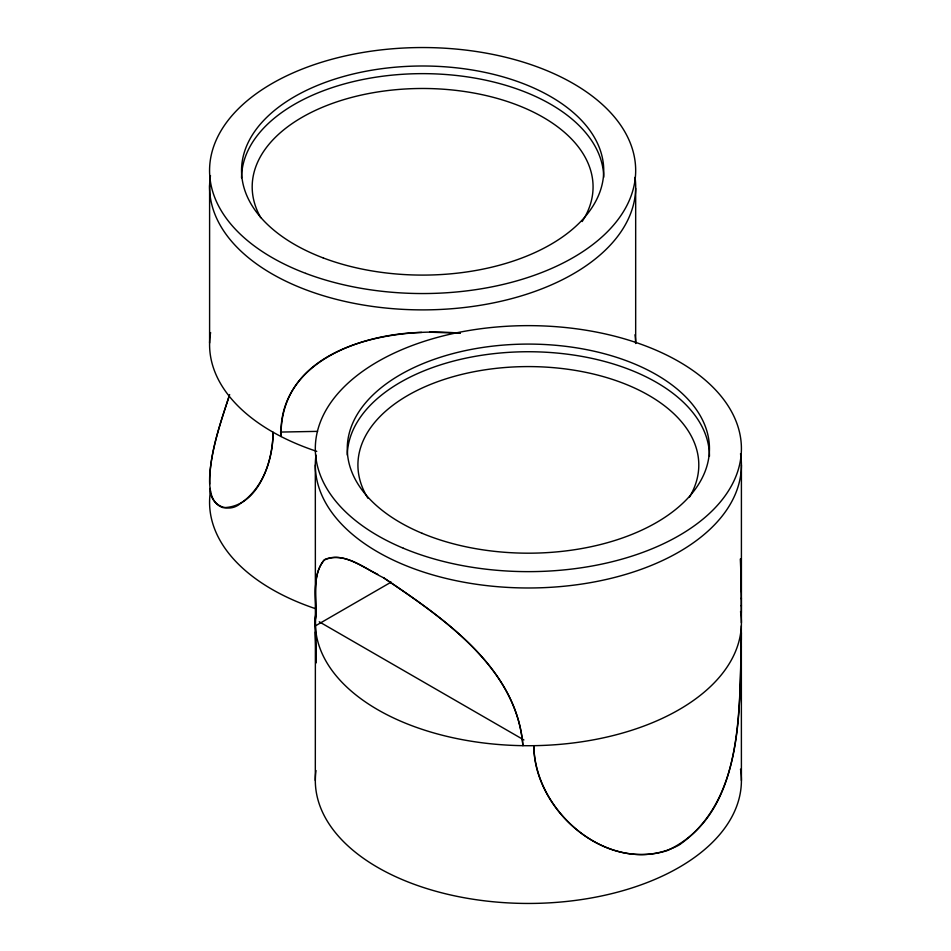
<?xml version="1.0" encoding="UTF-8"?>
<svg xmlns="http://www.w3.org/2000/svg" width="951" height="951" viewBox="0 0 951 951"><rect width="100%" height="100%" fill="white"/><g stroke="black" fill="none" stroke-linecap="round" stroke-linejoin="round"><path stroke-width="1.43" d="M315.316 780.45L315.387 619.553C317.182 600.176 311.12 576.781 323.815 560.246C344.286 550.32 365.838 569.494 383.669 577.816C442.631 617.853 517.106 667.757 522.895 745.679C516.785 667.745 442.667 617.663 383.431 577.673M315.375 619.232C317.479 599.819 310.513 575.153 324.897 559.426C343.192 551.889 361.82 566.855 377.713 574.297M741.34 639.999L741.34 632.819M741.411 622.715L741.411 464.98M741.328 646.454C738.975 716.769 742.279 815.387 667.483 850.491C603.398 871.152 534.747 809.729 533.832 745.679C533.903 813.759 614.132 879.604 679.014 845.082C745.762 798.531 739.2 704.632 741.34 632.534M229.655 394.558C221.179 420.401 212.18 446.506 209.802 473.764C209.172 485.604 209.375 503.186 223.009 507.644C258.351 507.335 273.068 461.52 273.056 432.206C272.996 458.929 263.296 488.196 240.234 503.626C227.824 514.182 209.41 504.482 210.112 488.41M229.381 395.378C220.275 424.158 209.279 453.425 209.696 484.035M391.194 582.095L315.387 625.877L315.316 464.98M421.673 332.422C360.821 333.646 278.001 362.45 281.032 436.521C279.582 346.307 390.695 326.609 460.26 333.242L429.602 332.172M280.474 432.075L317.586 431.362M319.239 621.788L523.906 739.949M316.219 662.871L315.375 626.198M316.089 661.504L315.375 631.999M740.52 559.022L741.293 591.76M740.508 558.712L741.328 598.975M741.328 598.024L741.34 606.025M741.34 625.877L741.411 780.45M741.34 605.43L741.34 612.61M635.672 188.346L635.672 343.133M209.6 185.433L209.6 342.99M316.754 451.356A213.048 123 0 0 1 210.611 332.565M634.995 334.752A213.048 123 0 0 1 635.672 343.525M635.042 177.338A213.048 123 0 0 1 421.103 309.883A213.048 123 0 0 1 210.48 175.578M241.542 177.885A181.094 104.551 0 0 1 422.089 73.643A181.094 104.551 0 0 1 603.719 177.255M260.752 217.684A170.443 98.405 0 0 1 426.179 88.502A170.443 98.405 0 0 1 582.143 221.547M315.946 608.818A213.048 123 0 0 1 210.48 491.037M740.532 611.564A213.048 123 0 0 1 529.398 745.715A213.048 123 0 0 1 316.017 612.753M740.508 453.686A213.048 123 0 0 1 529.588 587.98A213.048 123 0 0 1 316.005 455.089M347.281 455.042A181.094 104.551 0 0 1 529.434 351.739A181.094 104.551 0 0 1 709.458 456.29M367.966 498.276A170.443 98.405 0 0 1 527.353 366.587A170.443 98.405 0 0 1 689.427 497.171M740.508 769.145A213.048 123 0 0 1 529.588 903.45A213.048 123 0 0 1 316.005 770.56M323.257 257.947A181.094 104.551 0 0 0 603.433 176.529A181.094 104.551 0 0 0 341.207 77.162A181.094 104.551 0 0 0 323.257 257.947M305.723 273.377A213.048 123 0 0 0 635.327 177.575A213.048 123 0 0 0 326.835 60.674A213.048 123 0 0 0 305.723 273.377M422.101 533.297A181.094 104.551 0 0 0 708.483 459.44A181.094 104.551 0 0 0 454.495 353.178A181.094 104.551 0 0 0 422.101 533.297M403.355 548.24A213.048 123 0 0 0 740.27 461.342A213.048 123 0 0 0 441.466 336.333A213.048 123 0 0 0 403.355 548.24"/></g></svg>
